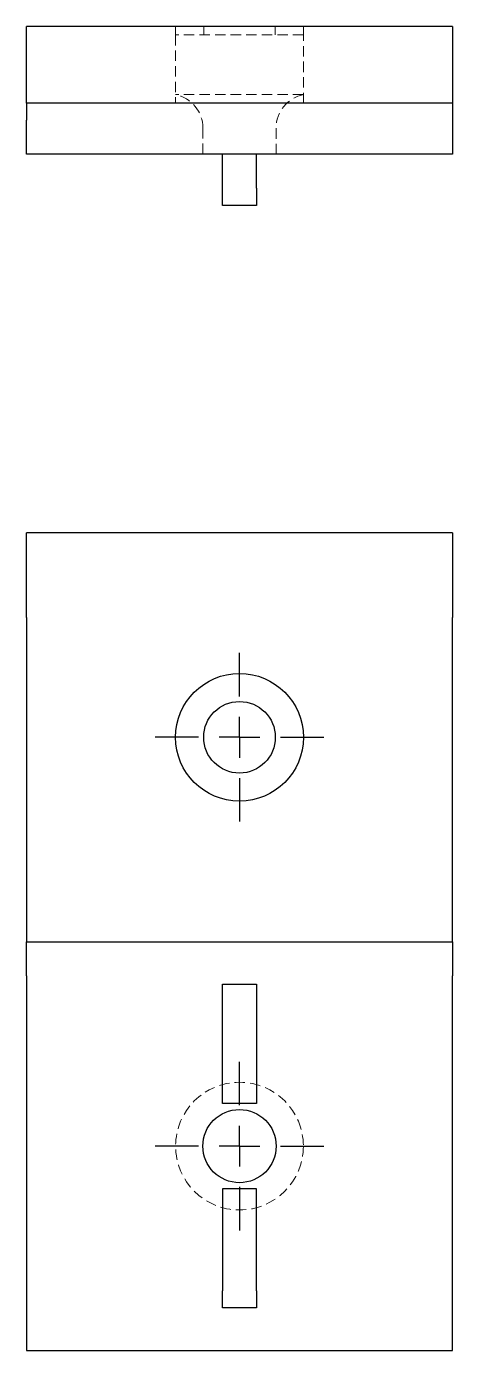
# Model space of a CAD drawing. Header units: millimetres. Extents: x 57 to 234, y 7 to 169.
# Drawn here: x 57 to 109, y 7 to 168.9 of the extents above.
import ezdxf

# ---------------------------------------------------------------- set-up
doc = ezdxf.new("R2010")
doc.units = ezdxf.units.MM
doc.linetypes.add('HIDDEN', pattern=[1.905, 1.27, -0.635])
doc.layers.add('10', color=7, linetype='Continuous')

# ---------------------------------------------------------------- blocks, each defined once
blk = doc.blocks.new('SW_CENTERMARKSYMBOL_0')
at = {"layer": '10', "color": 0}
for p, q in [((0, 5), (0, 10.3125)), ((0, 0), (0, 2.5)), ((-5, 0), (-10.3125, 0)), ((0, 0), (-2.5, 0)), ((0, 0), (0, -2.5)), ((0, 0), (2.5, 0)), ((5, 0), (10.3125, 0)), ((0, -5), (0, -10.3125))]:
    blk.add_line(p, q, dxfattribs=at)
blk = doc.blocks.new('SW_CENTERMARKSYMBOL_1')
at = {"layer": '10', "color": 0}
for p, q in [((0, 5), (0, 10.3125)), ((0, 0), (0, 2.5)), ((-5, 0), (-10.3125, 0)), ((0, 0), (-2.5, 0)), ((0, 0), (0, -2.5)), ((0, 0), (2.5, 0)), ((5, 0), (10.3125, 0)), ((0, -5), (0, -10.3125))]:
    blk.add_line(p, q, dxfattribs=at)

msp = doc.modelspace()

# ---------------------------------------------------------------- linework, layer by layer
at = {"color": 7, "linetype": 'Continuous', "lineweight": 25}
for p, q in [((109.04, 168.94), (56.96, 168.94)), ((56.96, 159.56), (56.96, 168.94)), ((109.04, 168.94), (109.04, 159.56)), ((109.04, 159.56), (56.96, 159.56)), ((56.96, 159.56), (56.96, 157.48)), ((109.04, 159.56), (109.04, 157.48)), ((56.96, 153.31), (56.96, 157.48)), ((109.04, 157.48), (109.04, 153.31)), ((109.04, 153.31), (56.96, 153.31)), ((80.92, 149.15), (80.92, 153.31)), ((85.08, 149.15), (85.08, 153.31)), ((80.92, 147.06), (80.92, 149.15)), ((85.08, 149.15), (85.08, 147.06)), ((85.08, 147.06), (80.92, 147.06)), ((109.04, 107), (56.96, 107)), ((56.96, 96.64), (56.96, 107)), ((109.04, 107), (109.04, 96.64)), ((56.96, 96.64), (56.96, 57)), ((109.04, 57), (109.04, 96.64)), ((56.96, 57), (109.04, 57)), ((56.96, 52.83), (56.96, 57)), ((109.04, 57), (109.04, 52.83)), ((56.96, 52.83), (56.96, 7)), ((109.04, 7), (109.04, 52.83)), ((80.92, 51.79), (85.08, 51.79)), ((80.92, 49.71), (80.92, 51.79)), ((85.08, 51.79), (85.08, 49.71)), ((80.92, 37.21), (80.92, 49.71)), ((85.08, 49.71), (85.08, 37.21)), ((85.08, 37.21), (80.92, 37.21)), ((85.08, 26.79), (80.92, 26.79)), ((80.92, 26.79), (80.92, 14.29)), ((85.08, 14.29), (85.08, 26.79)), ((80.92, 12.21), (80.92, 14.29)), ((85.08, 14.29), (85.08, 12.21)), ((85.08, 12.21), (80.92, 12.21)), ((56.96, 7), (109.04, 7))]:
    msp.add_line(p, q, dxfattribs=at)
at = {"color": 7, "linetype": 'HIDDEN', "lineweight": 18}
for p, q in [((75.19, 168.94), (75.19, 167.9)), ((78.62, 168.94), (78.62, 167.9)), ((87.38, 167.9), (87.38, 168.94)), ((90.81, 167.9), (90.81, 168.94)), ((90.81, 167.9), (75.19, 167.9)), ((75.19, 167.9), (75.19, 159.56)), ((90.81, 159.56), (90.81, 167.9)), ((90.81, 160.6), (75.19, 160.6)), ((78.52, 156.52), (78.52, 153.31)), ((87.48, 153.31), (87.48, 156.52))]:
    msp.add_line(p, q, dxfattribs=at)
at = {"color": 7, "linetype": 'Continuous', "lineweight": 25}
for centre, radius in [((83, 82), 7.81), ((83, 82), 4.38), ((83, 32), 4.48)]:
    msp.add_circle(centre, radius, dxfattribs=at)
at = {"color": 7, "linetype": 'HIDDEN', "lineweight": 18}
msp.add_circle((83, 32), 7.81, dxfattribs=at)
for centre, start, end in [((74.35, 156.52), 0, 78.463), ((91.65, 156.52), 101.537, 180)]:
    msp.add_arc(centre, 4.17, start, end, dxfattribs=at)

# ---------------------------------------------------------------- block references
at = {"layer": '10'}
for name, p in [('SW_CENTERMARKSYMBOL_1', (83, 82)), ('SW_CENTERMARKSYMBOL_0', (83, 32))]:
    msp.add_blockref(name, p, dxfattribs=at)

doc.saveas('drawing.dxf')
